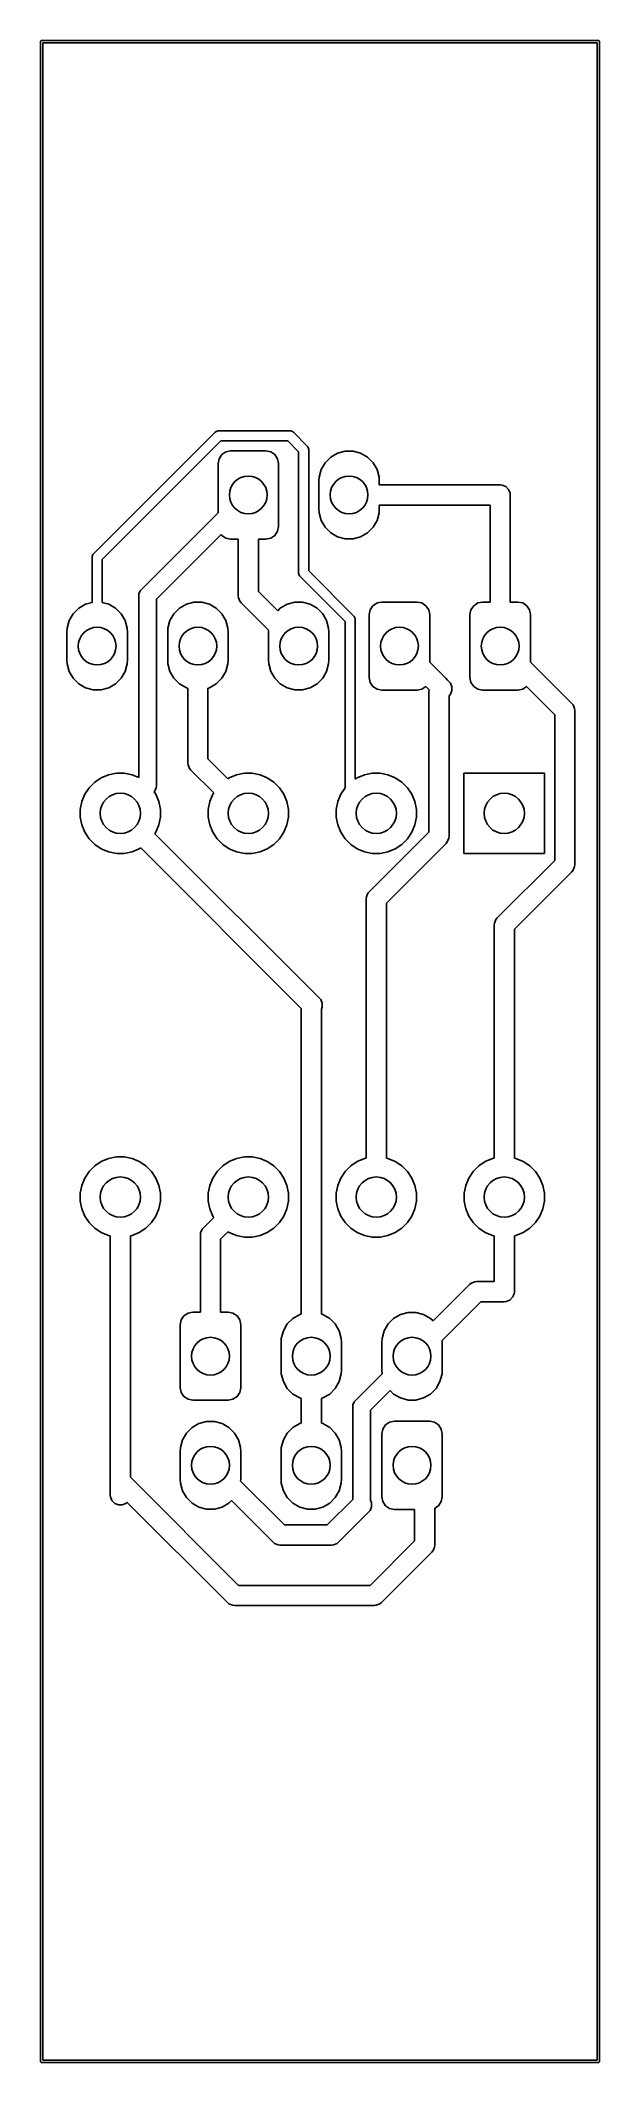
# Model space of a CAD drawing. Extents: x 145.4 to 156.5, y -80.6 to -40.5.
import ezdxf

# ---------------------------------------------------------------- set-up
doc = ezdxf.new("R2010")
doc.units = 0
doc.layers.add('BLACK', color=7, linetype='CONTINUOUS')

msp = doc.modelspace()

# ---------------------------------------------------------------- linework, layer by layer
at = {"layer": 'BLACK', "linetype": 'CONTINUOUS'}
for p, q in [((145.375, -40.5), (145.376903, -40.490433)), ((145.375, -80.6), (145.375, -40.5)), ((145.376903, -40.490433), (145.390433, -40.476903)), ((145.390433, -40.476903), (145.4, -40.475)), ((145.4, -40.475), (156.446071, -40.475)), ((145.425, -40.525), (145.425, -80.575)), ((156.421071, -40.525), (145.425, -40.525)), ((156.421071, -80.575), (156.421071, -40.525)), ((156.446071, -40.475), (156.455638, -40.476903)), ((156.455638, -40.476903), (156.469168, -40.490433)), ((156.469168, -40.490433), (156.471071, -40.5)), ((156.471071, -40.5), (156.471071, -80.6)), ((146.429289, -50.668129), (148.844129, -48.25329)), ((148.956261, -48.424), (146.6, -50.780261)), ((148.844129, -48.25329), (148.859282, -48.240853)), ((148.859282, -48.240853), (148.86984, -48.236479)), ((148.86984, -48.236479), (148.895331, -48.225921)), ((148.895331, -48.225921), (148.91484, -48.224)), ((148.91484, -48.224), (150.324, -48.224)), ((150.282578, -48.424), (148.956261, -48.424)), ((150.499, -48.640421), (150.282578, -48.424)), ((150.324, -48.224), (150.343509, -48.225921)), ((150.343509, -48.225921), (150.379557, -48.240853)), ((150.379557, -48.240853), (150.394711, -48.253289)), ((150.394711, -48.253289), (150.669711, -48.52829)), ((150.669711, -48.52829), (150.682147, -48.543443)), ((150.682147, -48.543443), (150.697079, -48.579491)), ((150.697079, -48.579491), (150.699, -48.599)), ((148.9, -48.875), (148.91903, -48.779329)), ((148.9, -49.852512), (148.9, -48.875)), ((148.91903, -48.779329), (148.973223, -48.698223)), ((148.973223, -48.698223), (149.054329, -48.64403)), ((149.054329, -48.64403), (149.15, -48.625)), ((149.15, -48.625), (149.85, -48.625)), ((149.85, -48.625), (149.945671, -48.64403)), ((149.945671, -48.64403), (150.026777, -48.698223)), ((150.026777, -48.698223), (150.08097, -48.779329)), ((150.08097, -48.779329), (150.1, -48.875)), ((150.1, -48.875), (150.1, -50.125)), ((150.499, -51.049794), (150.499, -48.640421)), ((150.699, -48.599), (150.699, -51.008372)), ((150.945672, -48.99539), (151.023988, -48.859743)), ((151.023988, -48.859743), (151.134743, -48.748988)), ((151.134743, -48.748988), (151.27039, -48.670672)), ((151.27039, -48.670672), (151.421684, -48.630133)), ((151.421684, -48.630133), (151.578316, -48.630133)), ((151.578316, -48.630133), (151.72961, -48.670672)), ((151.72961, -48.670672), (151.865257, -48.748988)), ((151.865257, -48.748988), (151.976012, -48.859743)), ((151.976012, -48.859743), (152.054328, -48.99539)), ((150.9, -49.225), (150.905133, -49.146684)), ((150.9, -49.775), (150.9, -49.225)), ((150.905133, -49.146684), (150.945672, -48.99539)), ((152.054328, -48.99539), (152.094867, -49.146684)), ((152.094867, -49.146684), (152.1, -49.225)), ((152.1, -49.225), (152.1, -49.3)), ((152.1, -49.3), (154.5, -49.3)), ((154.5, -49.3), (154.539018, -49.303843)), ((154.539018, -49.303843), (154.611114, -49.333706)), ((154.611114, -49.333706), (154.666294, -49.388886)), ((150.905133, -49.853316), (150.9, -49.775)), ((152.1, -49.775), (152.094867, -49.853316)), ((154.3, -49.7), (152.1, -49.7)), ((152.1, -49.7), (152.1, -49.775)), ((154.3, -51.625), (154.3, -49.7)), ((154.666294, -49.388886), (154.696157, -49.460982)), ((154.696157, -49.460982), (154.7, -49.5)), ((154.7, -49.5), (154.7, -51.625)), ((147.378453, -51.374059), (148.9, -49.852512)), ((150.1, -50.125), (150.08097, -50.220671)), ((150.945672, -50.00461), (150.905133, -49.853316)), ((151.023988, -50.140257), (150.945672, -50.00461)), ((151.134743, -50.251012), (151.023988, -50.140257)), ((151.976012, -50.140257), (151.865257, -50.251012)), ((152.054328, -50.00461), (151.976012, -50.140257)), ((152.094867, -49.853316), (152.054328, -50.00461)), ((148.962203, -50.285284), (147.677197, -51.570291)), ((148.973223, -50.301777), (148.962203, -50.285284)), ((149.054329, -50.35597), (148.973223, -50.301777)), ((149.15, -50.375), (149.054329, -50.35597)), ((149.3, -50.375), (149.15, -50.375)), ((149.3, -51.5), (149.3, -50.375)), ((149.85, -50.375), (149.7, -50.375)), ((149.7, -50.375), (149.7, -51.417157)), ((149.945671, -50.35597), (149.85, -50.375)), ((150.026777, -50.301777), (149.945671, -50.35597)), ((150.08097, -50.220671), (150.026777, -50.301777)), ((151.27039, -50.329328), (151.134743, -50.251012)), ((151.421684, -50.369867), (151.27039, -50.329328)), ((151.578316, -50.369867), (151.421684, -50.369867)), ((151.72961, -50.329328), (151.578316, -50.369867)), ((151.865257, -50.251012), (151.72961, -50.329328)), ((146.4, -50.73884), (146.401921, -50.719331)), ((146.4, -51.635943), (146.4, -50.73884)), ((146.401921, -50.719331), (146.416853, -50.683283)), ((146.416853, -50.683283), (146.429289, -50.668129)), ((146.6, -50.780261), (146.6, -51.635943)), ((147.356694, -51.400573), (147.378453, -51.374059)), ((150.500921, -51.069303), (150.499, -51.049794)), ((150.515853, -51.105351), (150.500921, -51.069303)), ((150.528289, -51.120505), (150.515853, -51.105351)), ((151.419975, -52.01219), (150.528289, -51.120505)), ((150.699, -51.008372), (151.590685, -51.900058)), ((146.023988, -51.859743), (146.134743, -51.748988)), ((146.134743, -51.748988), (146.27039, -51.670672)), ((146.27039, -51.670672), (146.4, -51.635943)), ((146.6, -51.635943), (146.72961, -51.670672)), ((146.72961, -51.670672), (146.865257, -51.748988)), ((146.865257, -51.748988), (146.976012, -51.859743)), ((147.327197, -51.497803), (147.33056, -51.463662)), ((147.327197, -55.110854), (147.327197, -51.497803)), ((147.33056, -51.463662), (147.35669, -51.400578)), ((147.35669, -51.400578), (147.356694, -51.400573)), ((147.677197, -51.570291), (147.677197, -55.278303)), ((148.023988, -51.859743), (148.134743, -51.748988)), ((148.134743, -51.748988), (148.27039, -51.670672)), ((148.27039, -51.670672), (148.421684, -51.630133)), ((148.421684, -51.630133), (148.578316, -51.630133)), ((148.578316, -51.630133), (148.72961, -51.670672)), ((148.72961, -51.670672), (148.865257, -51.748988)), ((148.865257, -51.748988), (148.976012, -51.859743)), ((149.303843, -51.539018), (149.3, -51.5)), ((149.333706, -51.611114), (149.303843, -51.539018)), ((149.358579, -51.641421), (149.333706, -51.611114)), ((149.902593, -52.185435), (149.358579, -51.641421)), ((149.7, -51.417157), (150.083286, -51.800444)), ((150.083286, -51.800444), (150.134743, -51.748988)), ((150.134743, -51.748988), (150.27039, -51.670672)), ((150.27039, -51.670672), (150.421684, -51.630133)), ((150.421684, -51.630133), (150.578316, -51.630133)), ((150.578316, -51.630133), (150.72961, -51.670672)), ((150.72961, -51.670672), (150.865257, -51.748988)), ((150.865257, -51.748988), (150.976012, -51.859743)), ((151.9, -51.875), (151.91903, -51.779329)), ((151.91903, -51.779329), (151.973223, -51.698223)), ((151.973223, -51.698223), (152.054329, -51.64403)), ((152.054329, -51.64403), (152.15, -51.625)), ((152.15, -51.625), (152.85, -51.625)), ((152.85, -51.625), (152.945671, -51.64403)), ((152.945671, -51.64403), (153.026777, -51.698223)), ((153.026777, -51.698223), (153.08097, -51.779329)), ((153.08097, -51.779329), (153.1, -51.875)), ((153.9, -51.875), (153.91903, -51.779329)), ((153.91903, -51.779329), (153.973223, -51.698223)), ((153.973223, -51.698223), (154.054329, -51.64403)), ((154.054329, -51.64403), (154.15, -51.625)), ((154.15, -51.625), (154.3, -51.625)), ((154.7, -51.625), (154.85, -51.625)), ((154.85, -51.625), (154.945671, -51.64403)), ((154.945671, -51.64403), (155.026777, -51.698223)), ((155.026777, -51.698223), (155.08097, -51.779329)), ((155.08097, -51.779329), (155.1, -51.875)), ((145.9, -52.225), (145.905133, -52.146684)), ((145.905133, -52.146684), (145.945672, -51.99539)), ((145.945672, -51.99539), (146.023988, -51.859743)), ((146.976012, -51.859743), (147.054328, -51.99539)), ((147.054328, -51.99539), (147.094867, -52.146684)), ((147.094867, -52.146684), (147.1, -52.225)), ((147.9, -52.225), (147.905133, -52.146684)), ((147.905133, -52.146684), (147.945672, -51.99539)), ((147.945672, -51.99539), (148.023988, -51.859743)), ((148.976012, -51.859743), (149.054328, -51.99539)), ((149.054328, -51.99539), (149.094867, -52.146684)), ((149.094867, -52.146684), (149.1, -52.225)), ((149.9, -52.225), (149.902593, -52.185435)), ((150.976012, -51.859743), (151.054328, -51.99539)), ((151.054328, -51.99539), (151.094867, -52.146684)), ((151.094867, -52.146684), (151.1, -52.225)), ((151.419975, -55.300475), (151.419975, -52.01219)), ((151.590685, -51.900058), (151.603122, -51.915211)), ((151.603122, -51.915211), (151.603122, -51.915212)), ((151.603122, -51.915212), (151.618054, -51.95126)), ((151.618054, -51.95126), (151.619975, -51.970769)), ((151.619975, -51.970769), (151.619975, -55.143633)), ((151.9, -53.125), (151.9, -51.875)), ((153.1, -51.875), (153.1, -52.817158)), ((153.9, -53.125), (153.9, -51.875)), ((155.1, -51.875), (155.1, -52.817157)), ((145.9, -52.775), (145.9, -52.225)), ((147.1, -52.225), (147.1, -52.775)), ((147.9, -52.775), (147.9, -52.225)), ((149.1, -52.225), (149.1, -52.775)), ((149.9, -52.775), (149.9, -52.225)), ((151.1, -52.225), (151.1, -52.775)), ((145.905133, -52.853316), (145.9, -52.775)), ((145.945672, -53.00461), (145.905133, -52.853316)), ((147.094867, -52.853316), (147.054328, -53.00461)), ((147.1, -52.775), (147.094867, -52.853316)), ((147.905133, -52.853316), (147.9, -52.775)), ((147.945672, -53.00461), (147.905133, -52.853316)), ((149.094867, -52.853316), (149.054328, -53.00461)), ((149.1, -52.775), (149.094867, -52.853316)), ((149.905133, -52.853316), (149.9, -52.775)), ((149.945672, -53.00461), (149.905133, -52.853316)), ((151.094867, -52.853316), (151.054328, -53.00461)), ((151.1, -52.775), (151.094867, -52.853316)), ((153.1, -52.817158), (153.424937, -53.142095)), ((155.1, -52.817157), (155.922422, -53.639579)), ((146.023988, -53.140257), (145.945672, -53.00461)), ((146.134743, -53.251012), (146.023988, -53.140257)), ((146.27039, -53.329328), (146.134743, -53.251012)), ((146.421684, -53.369867), (146.27039, -53.329328)), ((146.578316, -53.369867), (146.421684, -53.369867)), ((146.72961, -53.329328), (146.578316, -53.369867)), ((146.865257, -53.251012), (146.72961, -53.329328)), ((146.976012, -53.140257), (146.865257, -53.251012)), ((147.054328, -53.00461), (146.976012, -53.140257)), ((148.023988, -53.140257), (147.945672, -53.00461)), ((148.134743, -53.251012), (148.023988, -53.140257)), ((148.27039, -53.329328), (148.134743, -53.251012)), ((148.3, -53.337261), (148.27039, -53.329328)), ((148.3, -54.8205), (148.3, -53.337261)), ((148.72961, -53.329328), (148.7, -53.337261)), ((148.7, -53.337261), (148.7, -54.737657)), ((148.865257, -53.251012), (148.72961, -53.329328)), ((148.976012, -53.140257), (148.865257, -53.251012)), ((149.054328, -53.00461), (148.976012, -53.140257)), ((150.023988, -53.140257), (149.945672, -53.00461)), ((150.134743, -53.251012), (150.023988, -53.140257)), ((150.27039, -53.329328), (150.134743, -53.251012)), ((150.421684, -53.369867), (150.27039, -53.329328)), ((150.578316, -53.369867), (150.421684, -53.369867)), ((150.72961, -53.329328), (150.578316, -53.369867)), ((150.865257, -53.251012), (150.72961, -53.329328)), ((150.976012, -53.140257), (150.865257, -53.251012)), ((151.054328, -53.00461), (150.976012, -53.140257)), ((151.91903, -53.220671), (151.9, -53.125)), ((151.973223, -53.301777), (151.91903, -53.220671)), ((152.054329, -53.35597), (151.973223, -53.301777)), ((152.15, -53.375), (152.054329, -53.35597)), ((152.85, -53.375), (152.15, -53.375)), ((152.945671, -53.35597), (152.85, -53.375)), ((153.022076, -53.304918), (152.945671, -53.35597)), ((153.08717, -53.370012), (153.022076, -53.304918)), ((153.083516, -53.407112), (153.08717, -53.370012)), ((153.424937, -53.142095), (153.44981, -53.172402)), ((153.44981, -53.172402), (153.451748, -53.177081)), ((153.451748, -53.177081), (153.456428, -53.17902)), ((153.456428, -53.17902), (153.511608, -53.2342)), ((153.511608, -53.2342), (153.541471, -53.306296)), ((153.541471, -53.384332), (153.511608, -53.456428)), ((153.541471, -53.306296), (153.541471, -53.384332)), ((153.91903, -53.220671), (153.9, -53.125)), ((153.973223, -53.301777), (153.91903, -53.220671)), ((154.054329, -53.35597), (153.973223, -53.301777)), ((154.15, -53.375), (154.054329, -53.35597)), ((154.85, -53.375), (154.15, -53.375)), ((154.945671, -53.35597), (154.85, -53.375)), ((155.022075, -53.304918), (154.945671, -53.35597)), ((155.581, -53.863842), (155.022075, -53.304918)), ((153.083516, -56.192613), (153.083516, -53.407112)), ((153.486736, -53.486735), (153.483516, -53.489954)), ((153.483516, -53.489954), (153.483516, -56.275455)), ((153.511608, -53.456428), (153.486736, -53.486735)), ((155.922422, -53.639579), (155.947294, -53.669886)), ((155.947294, -53.669886), (155.977157, -53.741982)), ((155.977157, -53.741982), (155.981, -53.781)), ((155.981, -53.781), (155.981, -56.8385)), ((155.581, -56.755657), (155.581, -53.863842)), ((148.303843, -54.859518), (148.3, -54.8205)), ((148.333706, -54.931614), (148.303843, -54.859518)), ((148.358579, -54.961921), (148.333706, -54.931614)), ((148.812718, -55.416061), (148.358579, -54.961921)), ((148.7, -54.737657), (149.095561, -55.133218)), ((146.254463, -55.443383), (146.341592, -55.312985)), ((146.341592, -55.312985), (146.452485, -55.202092)), ((146.452485, -55.202092), (146.582883, -55.114963)), ((146.582883, -55.114963), (146.727772, -55.054948)), ((146.727772, -55.054948), (146.881586, -55.024352)), ((146.881586, -55.024352), (147.038414, -55.024352)), ((147.038414, -55.024352), (147.192228, -55.054948)), ((147.192228, -55.054948), (147.327197, -55.110854)), ((147.647704, -55.375528), (147.632542, -55.394002)), ((147.632542, -55.394002), (147.665537, -55.443383)), ((147.673834, -55.312444), (147.647704, -55.375528)), ((147.677197, -55.278303), (147.673834, -55.312444)), ((149.095561, -55.133218), (149.122883, -55.114963)), ((149.122883, -55.114963), (149.267772, -55.054948)), ((149.267772, -55.054948), (149.421586, -55.024352)), ((149.421586, -55.024352), (149.578414, -55.024352)), ((149.578414, -55.024352), (149.732228, -55.054948)), ((149.732228, -55.054948), (149.877117, -55.114963)), ((149.877117, -55.114963), (150.007515, -55.202092)), ((150.007515, -55.202092), (150.118408, -55.312985)), ((150.118408, -55.312985), (150.205537, -55.443383)), ((151.334463, -55.443383), (151.421256, -55.313487)), ((151.421256, -55.313487), (151.419975, -55.300475)), ((151.619975, -55.143633), (151.662883, -55.114963)), ((151.662883, -55.114963), (151.807772, -55.054948)), ((151.807772, -55.054948), (151.961586, -55.024352)), ((151.961586, -55.024352), (152.118414, -55.024352)), ((152.118414, -55.024352), (152.272228, -55.054948)), ((152.272228, -55.054948), (152.417117, -55.114963)), ((152.417117, -55.114963), (152.547515, -55.202092)), ((152.547515, -55.202092), (152.658408, -55.312985)), ((152.658408, -55.312985), (152.745537, -55.443383)), ((153.78, -56.6205), (153.78, -55.0205)), ((153.78, -55.0205), (155.38, -55.0205)), ((155.38, -55.0205), (155.38, -56.6205)), ((146.163852, -55.742086), (146.194448, -55.588272)), ((146.163852, -55.898914), (146.163852, -55.742086)), ((146.194448, -55.588272), (146.254463, -55.443383)), ((147.665537, -55.443383), (147.725552, -55.588272)), ((147.725552, -55.588272), (147.756148, -55.742086)), ((147.756148, -55.742086), (147.756148, -55.898914)), ((148.703852, -55.742086), (148.734448, -55.588272)), ((148.703852, -55.898914), (148.703852, -55.742086)), ((148.734448, -55.588272), (148.794463, -55.443383)), ((148.794463, -55.443383), (148.812718, -55.416061)), ((150.205537, -55.443383), (150.265552, -55.588272)), ((150.265552, -55.588272), (150.296148, -55.742086)), ((150.296148, -55.742086), (150.296148, -55.898914)), ((151.243852, -55.742086), (151.274448, -55.588272)), ((151.243852, -55.898914), (151.243852, -55.742086)), ((151.274448, -55.588272), (151.334463, -55.443383)), ((152.745537, -55.443383), (152.805552, -55.588272)), ((152.805552, -55.588272), (152.836148, -55.742086)), ((152.836148, -55.742086), (152.836148, -55.898914)), ((146.194448, -56.052728), (146.163852, -55.898914)), ((146.254463, -56.197617), (146.194448, -56.052728)), ((146.341592, -56.328015), (146.254463, -56.197617)), ((147.665537, -56.197617), (147.647281, -56.224938)), ((147.725552, -56.052728), (147.665537, -56.197617)), ((147.756148, -55.898914), (147.725552, -56.052728)), ((148.734448, -56.052728), (148.703852, -55.898914)), ((148.794463, -56.197617), (148.734448, -56.052728)), ((148.881592, -56.328015), (148.794463, -56.197617)), ((150.205537, -56.197617), (150.118408, -56.328015)), ((150.265552, -56.052728), (150.205537, -56.197617)), ((150.296148, -55.898914), (150.265552, -56.052728)), ((151.274448, -56.052728), (151.243852, -55.898914)), ((151.334463, -56.197617), (151.274448, -56.052728)), ((151.421592, -56.328015), (151.334463, -56.197617)), ((151.898579, -57.37755), (153.083516, -56.192613)), ((152.745537, -56.197617), (152.658408, -56.328015)), ((152.805552, -56.052728), (152.745537, -56.197617)), ((152.836148, -55.898914), (152.805552, -56.052728)), ((146.452485, -56.438908), (146.341592, -56.328015)), ((146.582883, -56.526037), (146.452485, -56.438908)), ((146.727772, -56.586052), (146.582883, -56.526037)), ((146.881586, -56.616648), (146.727772, -56.586052)), ((147.192228, -56.586052), (147.038414, -56.616648)), ((147.337117, -56.526037), (147.192228, -56.586052)), ((147.364438, -56.507781), (147.337117, -56.526037)), ((150.55, -59.693342), (147.364438, -56.507781)), ((147.647281, -56.224938), (150.911422, -59.489079)), ((148.992485, -56.438908), (148.881592, -56.328015)), ((149.122883, -56.526037), (148.992485, -56.438908)), ((149.267772, -56.586052), (149.122883, -56.526037)), ((149.421586, -56.616648), (149.267772, -56.586052)), ((149.732228, -56.586052), (149.578414, -56.616648)), ((149.877117, -56.526037), (149.732228, -56.586052)), ((150.007515, -56.438908), (149.877117, -56.526037)), ((150.118408, -56.328015), (150.007515, -56.438908)), ((151.532485, -56.438908), (151.421592, -56.328015)), ((151.662883, -56.526037), (151.532485, -56.438908)), ((151.807772, -56.586052), (151.662883, -56.526037)), ((151.961586, -56.616648), (151.807772, -56.586052)), ((152.272228, -56.586052), (152.118414, -56.616648)), ((153.424937, -56.416876), (152.24, -57.601813)), ((152.417117, -56.526037), (152.272228, -56.586052)), ((152.547515, -56.438908), (152.417117, -56.526037)), ((152.658408, -56.328015), (152.547515, -56.438908)), ((153.44981, -56.386569), (153.424937, -56.416876)), ((153.479673, -56.314473), (153.44981, -56.386569)), ((153.483516, -56.275455), (153.479673, -56.314473)), ((147.038414, -56.616648), (146.881586, -56.616648)), ((149.578414, -56.616648), (149.421586, -56.616648)), ((152.118414, -56.616648), (151.961586, -56.616648)), ((155.38, -56.6205), (153.78, -56.6205)), ((154.438579, -57.898079), (155.581, -56.755657)), ((155.922421, -56.979922), (154.78, -58.122342)), ((155.947288, -56.949619), (155.922421, -56.979922)), ((155.947294, -56.949614), (155.947288, -56.949619)), ((155.977157, -56.877518), (155.947294, -56.949614)), ((155.981, -56.8385), (155.977157, -56.877518)), ((151.843843, -57.479953), (151.873706, -57.407857)), ((151.873706, -57.407857), (151.898579, -57.37755)), ((151.84, -57.518971), (151.843843, -57.479953)), ((151.84, -62.668537), (151.84, -57.518971)), ((152.24, -57.601813), (152.24, -62.668537)), ((154.38, -58.0395), (154.383843, -58.000482)), ((154.38, -62.668537), (154.38, -58.0395)), ((154.383843, -58.000482), (154.413706, -57.928386)), ((154.413706, -57.928386), (154.438579, -57.898079)), ((154.78, -58.122342), (154.78, -62.668537)), ((150.55, -65.762738), (150.55, -59.693342)), ((150.911422, -59.489079), (150.936294, -59.519386)), ((150.936294, -59.519386), (150.966157, -59.591482)), ((150.966157, -59.669518), (150.95, -59.708524)), ((150.95, -59.708524), (150.95, -65.762738)), ((150.966157, -59.591482), (150.966157, -59.669518)), ((146.254463, -63.063383), (146.341592, -62.932985)), ((146.341592, -62.932985), (146.452485, -62.822092)), ((146.452485, -62.822092), (146.582883, -62.734963)), ((146.582883, -62.734963), (146.727772, -62.674948)), ((146.727772, -62.674948), (146.881586, -62.644352)), ((146.881586, -62.644352), (147.038414, -62.644352)), ((147.038414, -62.644352), (147.192228, -62.674948)), ((147.192228, -62.674948), (147.337117, -62.734963)), ((147.337117, -62.734963), (147.467515, -62.822092)), ((147.467515, -62.822092), (147.578408, -62.932985)), ((147.578408, -62.932985), (147.665537, -63.063383)), ((148.794463, -63.063383), (148.881592, -62.932985)), ((148.881592, -62.932985), (148.992485, -62.822092)), ((148.992485, -62.822092), (149.122883, -62.734963)), ((149.122883, -62.734963), (149.267772, -62.674948)), ((149.267772, -62.674948), (149.421586, -62.644352)), ((149.421586, -62.644352), (149.578414, -62.644352)), ((149.578414, -62.644352), (149.732228, -62.674948)), ((149.732228, -62.674948), (149.877117, -62.734963)), ((149.877117, -62.734963), (150.007515, -62.822092)), ((150.007515, -62.822092), (150.118408, -62.932985)), ((150.118408, -62.932985), (150.205537, -63.063383)), ((151.334463, -63.063383), (151.421592, -62.932985)), ((151.421592, -62.932985), (151.532485, -62.822092)), ((151.532485, -62.822092), (151.662883, -62.734963)), ((151.662883, -62.734963), (151.807772, -62.674948)), ((151.807772, -62.674948), (151.84, -62.668537)), ((152.24, -62.668537), (152.272228, -62.674948)), ((152.272228, -62.674948), (152.417117, -62.734963)), ((152.417117, -62.734963), (152.547515, -62.822092)), ((152.547515, -62.822092), (152.658408, -62.932985)), ((152.658408, -62.932985), (152.745537, -63.063383)), ((153.874463, -63.063383), (153.961592, -62.932985)), ((153.961592, -62.932985), (154.072485, -62.822092)), ((154.072485, -62.822092), (154.202883, -62.734963)), ((154.202883, -62.734963), (154.347772, -62.674948)), ((154.347772, -62.674948), (154.38, -62.668537)), ((154.78, -62.668537), (154.812228, -62.674948)), ((154.812228, -62.674948), (154.957117, -62.734963)), ((154.957117, -62.734963), (155.087515, -62.822092)), ((155.087515, -62.822092), (155.198408, -62.932985)), ((155.198408, -62.932985), (155.285537, -63.063383)), ((146.163852, -63.362086), (146.194448, -63.208272)), ((146.163852, -63.518914), (146.163852, -63.362086)), ((146.194448, -63.208272), (146.254463, -63.063383)), ((147.665537, -63.063383), (147.725552, -63.208272)), ((147.725552, -63.208272), (147.756148, -63.362086)), ((147.756148, -63.362086), (147.756148, -63.518914)), ((148.703852, -63.362086), (148.734448, -63.208272)), ((148.703852, -63.518914), (148.703852, -63.362086)), ((148.734448, -63.208272), (148.794463, -63.063383)), ((150.205537, -63.063383), (150.265552, -63.208272)), ((150.265552, -63.208272), (150.296148, -63.362086)), ((150.296148, -63.362086), (150.296148, -63.518914)), ((151.243852, -63.362086), (151.274448, -63.208272)), ((151.243852, -63.518914), (151.243852, -63.362086)), ((151.274448, -63.208272), (151.334463, -63.063383)), ((152.745537, -63.063383), (152.805552, -63.208272)), ((152.805552, -63.208272), (152.836148, -63.362086)), ((152.836148, -63.362086), (152.836148, -63.518914)), ((153.783852, -63.362086), (153.814448, -63.208272)), ((153.783852, -63.518914), (153.783852, -63.362086)), ((153.814448, -63.208272), (153.874463, -63.063383)), ((155.285537, -63.063383), (155.345552, -63.208272)), ((155.345552, -63.208272), (155.376148, -63.362086)), ((155.376148, -63.362086), (155.376148, -63.518914)), ((146.194448, -63.672728), (146.163852, -63.518914)), ((146.254463, -63.817617), (146.194448, -63.672728)), ((146.341592, -63.948015), (146.254463, -63.817617)), ((147.665537, -63.817617), (147.578408, -63.948015)), ((147.725552, -63.672728), (147.665537, -63.817617)), ((147.756148, -63.518914), (147.725552, -63.672728)), ((148.734448, -63.672728), (148.703852, -63.518914)), ((148.794463, -63.817617), (148.734448, -63.672728)), ((148.812718, -63.844939), (148.794463, -63.817617)), ((150.205537, -63.817617), (150.118408, -63.948015)), ((150.265552, -63.672728), (150.205537, -63.817617)), ((150.296148, -63.518914), (150.265552, -63.672728)), ((151.274448, -63.672728), (151.243852, -63.518914)), ((151.334463, -63.817617), (151.274448, -63.672728)), ((151.421592, -63.948015), (151.334463, -63.817617)), ((152.745537, -63.817617), (152.658408, -63.948015)), ((152.805552, -63.672728), (152.745537, -63.817617)), ((152.836148, -63.518914), (152.805552, -63.672728)), ((153.814448, -63.672728), (153.783852, -63.518914)), ((153.874463, -63.817617), (153.814448, -63.672728)), ((153.961592, -63.948015), (153.874463, -63.817617)), ((155.285537, -63.817617), (155.198408, -63.948015)), ((155.345552, -63.672728), (155.285537, -63.817617)), ((155.376148, -63.518914), (155.345552, -63.672728)), ((146.452485, -64.058908), (146.341592, -63.948015)), ((146.582883, -64.146037), (146.452485, -64.058908)), ((146.727772, -64.206052), (146.582883, -64.146037)), ((146.76, -64.212462), (146.727772, -64.206052)), ((146.76, -69.355103), (146.76, -64.212462)), ((147.192228, -64.206052), (147.16, -64.212462)), ((147.16, -64.212462), (147.16, -69.001761)), ((147.337117, -64.146037), (147.192228, -64.206052)), ((147.467515, -64.058908), (147.337117, -64.146037)), ((147.578408, -63.948015), (147.467515, -64.058908)), ((148.55, -64.1905), (148.553843, -64.151482)), ((148.55, -65.725), (148.55, -64.1905)), ((148.553843, -64.151482), (148.583706, -64.079386)), ((148.583706, -64.079386), (148.608579, -64.049079)), ((148.608579, -64.049079), (148.812718, -63.844939)), ((149.09556, -64.127781), (148.95, -64.273342)), ((149.122883, -64.146037), (149.09556, -64.127781)), ((149.267772, -64.206052), (149.122883, -64.146037)), ((149.421586, -64.236648), (149.267772, -64.206052)), ((149.578414, -64.236648), (149.421586, -64.236648)), ((149.732228, -64.206052), (149.578414, -64.236648)), ((149.877117, -64.146037), (149.732228, -64.206052)), ((150.007515, -64.058908), (149.877117, -64.146037)), ((150.118408, -63.948015), (150.007515, -64.058908)), ((151.532485, -64.058908), (151.421592, -63.948015)), ((151.662883, -64.146037), (151.532485, -64.058908)), ((151.807772, -64.206052), (151.662883, -64.146037)), ((151.961586, -64.236648), (151.807772, -64.206052)), ((152.118414, -64.236648), (151.961586, -64.236648)), ((152.272228, -64.206052), (152.118414, -64.236648)), ((152.417117, -64.146037), (152.272228, -64.206052)), ((152.547515, -64.058908), (152.417117, -64.146037)), ((152.658408, -63.948015), (152.547515, -64.058908)), ((154.072485, -64.058908), (153.961592, -63.948015)), ((154.202883, -64.146037), (154.072485, -64.058908)), ((154.347772, -64.206052), (154.202883, -64.146037)), ((154.38, -64.212462), (154.347772, -64.206052)), ((154.38, -65.12), (154.38, -64.212462)), ((154.812228, -64.206052), (154.78, -64.212462)), ((154.78, -64.212462), (154.78, -65.32)), ((154.957117, -64.146037), (154.812228, -64.206052)), ((155.087515, -64.058908), (154.957117, -64.146037)), ((155.198408, -63.948015), (155.087515, -64.058908)), ((148.95, -64.273342), (148.95, -65.725)), ((153.166713, -65.900444), (153.888578, -65.178579)), ((153.888578, -65.178579), (153.918886, -65.153706)), ((153.918886, -65.153706), (153.990982, -65.123843)), ((153.990982, -65.123843), (154.03, -65.12)), ((154.03, -65.12), (154.38, -65.12)), ((154.746294, -65.431114), (154.691114, -65.486294)), ((154.776157, -65.359018), (154.746294, -65.431114)), ((154.78, -65.32), (154.776157, -65.359018)), ((148.16903, -65.879329), (148.223223, -65.798223)), ((148.223223, -65.798223), (148.304329, -65.74403)), ((148.304329, -65.74403), (148.4, -65.725)), ((148.4, -65.725), (148.55, -65.725)), ((148.95, -65.725), (149.1, -65.725)), ((149.1, -65.725), (149.195671, -65.74403)), ((149.195671, -65.74403), (149.276777, -65.798223)), ((149.276777, -65.798223), (149.33097, -65.879329)), ((150.384743, -65.848988), (150.52039, -65.770672)), ((150.52039, -65.770672), (150.55, -65.762738)), ((150.95, -65.762738), (150.97961, -65.770672)), ((150.97961, -65.770672), (151.115257, -65.848988)), ((152.384743, -65.848988), (152.52039, -65.770672)), ((152.52039, -65.770672), (152.671684, -65.730133)), ((152.671684, -65.730133), (152.828316, -65.730133)), ((152.828316, -65.730133), (152.97961, -65.770672)), ((152.97961, -65.770672), (153.115257, -65.848988)), ((154.112843, -65.52), (153.347406, -66.285435)), ((154.58, -65.52), (154.112843, -65.52)), ((154.619018, -65.516157), (154.58, -65.52)), ((154.691114, -65.486294), (154.619018, -65.516157)), ((148.15, -65.975), (148.16903, -65.879329)), ((148.15, -67.225), (148.15, -65.975)), ((149.33097, -65.879329), (149.35, -65.975)), ((149.35, -65.975), (149.35, -67.225)), ((150.15, -66.325), (150.155133, -66.246684)), ((150.155133, -66.246684), (150.195672, -66.09539)), ((150.195672, -66.09539), (150.273988, -65.959743)), ((150.273988, -65.959743), (150.384743, -65.848988)), ((151.115257, -65.848988), (151.226012, -65.959743)), ((151.226012, -65.959743), (151.304328, -66.09539)), ((151.304328, -66.09539), (151.344867, -66.246684)), ((151.344867, -66.246684), (151.35, -66.325)), ((152.15, -66.325), (152.155133, -66.246684)), ((152.155133, -66.246684), (152.195672, -66.09539)), ((152.195672, -66.09539), (152.273988, -65.959743)), ((152.273988, -65.959743), (152.384743, -65.848988)), ((153.115257, -65.848988), (153.166713, -65.900444)), ((150.15, -66.875), (150.15, -66.325)), ((151.35, -66.325), (151.35, -66.875)), ((152.15, -66.875), (152.15, -66.325)), ((153.347406, -66.285435), (153.35, -66.325)), ((153.35, -66.325), (153.35, -66.875)), ((150.155133, -66.953316), (150.15, -66.875)), ((150.195672, -67.10461), (150.155133, -66.953316)), ((151.344867, -66.953316), (151.304328, -67.10461)), ((151.35, -66.875), (151.344867, -66.953316)), ((151.625724, -67.476788), (152.154767, -66.947744)), ((152.154767, -66.947744), (152.15, -66.875)), ((153.344867, -66.953316), (153.304328, -67.10461)), ((153.35, -66.875), (153.344867, -66.953316)), ((148.16903, -67.320671), (148.15, -67.225)), ((148.223223, -67.401777), (148.16903, -67.320671)), ((148.304329, -67.45597), (148.223223, -67.401777)), ((149.276777, -67.401777), (149.195671, -67.45597)), ((149.33097, -67.320671), (149.276777, -67.401777)), ((149.35, -67.225), (149.33097, -67.320671)), ((150.273988, -67.240257), (150.195672, -67.10461)), ((150.384743, -67.351012), (150.273988, -67.240257)), ((150.52039, -67.429328), (150.384743, -67.351012)), ((150.55, -67.437261), (150.52039, -67.429328)), ((150.55, -67.929438), (150.55, -67.437261)), ((150.97961, -67.429328), (150.95, -67.437261)), ((150.95, -67.437261), (150.95, -67.929438)), ((151.115257, -67.351012), (150.97961, -67.429328)), ((151.226012, -67.240257), (151.115257, -67.351012)), ((151.304328, -67.10461), (151.226012, -67.240257)), ((152.315609, -67.281878), (151.924468, -67.67302)), ((152.384743, -67.351012), (152.315609, -67.281878)), ((152.52039, -67.429328), (152.384743, -67.351012)), ((152.671684, -67.469867), (152.52039, -67.429328)), ((152.97961, -67.429328), (152.828316, -67.469867)), ((153.115257, -67.351012), (152.97961, -67.429328)), ((153.226012, -67.240257), (153.115257, -67.351012)), ((153.304328, -67.10461), (153.226012, -67.240257)), ((148.4, -67.475), (148.304329, -67.45597)), ((149.1, -67.475), (148.4, -67.475)), ((149.195671, -67.45597), (149.1, -67.475)), ((151.574468, -67.600532), (151.577831, -67.566391)), ((151.574468, -69.442158), (151.574468, -67.600532)), ((151.577831, -67.566391), (151.603961, -67.503307)), ((151.603961, -67.503307), (151.603965, -67.503302)), ((151.603965, -67.503302), (151.625724, -67.476788)), ((151.924468, -67.67302), (151.924468, -69.459904)), ((152.828316, -67.469867), (152.671684, -67.469867)), ((148.195672, -68.26209), (148.273988, -68.126443)), ((148.273988, -68.126443), (148.384743, -68.015688)), ((148.384743, -68.015688), (148.52039, -67.937372)), ((148.52039, -67.937372), (148.671684, -67.896833)), ((148.671684, -67.896833), (148.828316, -67.896833)), ((148.828316, -67.896833), (148.97961, -67.937372)), ((148.97961, -67.937372), (149.115257, -68.015688)), ((149.115257, -68.015688), (149.226012, -68.126443)), ((149.226012, -68.126443), (149.304328, -68.26209)), ((150.195672, -68.26209), (150.273988, -68.126443)), ((150.273988, -68.126443), (150.384743, -68.015688)), ((150.384743, -68.015688), (150.52039, -67.937372)), ((150.52039, -67.937372), (150.55, -67.929438)), ((150.95, -67.929438), (150.97961, -67.937372)), ((150.97961, -67.937372), (151.115257, -68.015688)), ((151.115257, -68.015688), (151.226012, -68.126443)), ((151.226012, -68.126443), (151.304328, -68.26209)), ((152.15, -68.1417), (152.16903, -68.046029)), ((152.15, -69.3917), (152.15, -68.1417)), ((152.16903, -68.046029), (152.223223, -67.964923)), ((152.223223, -67.964923), (152.304329, -67.91073)), ((152.304329, -67.91073), (152.4, -67.8917)), ((152.4, -67.8917), (153.1, -67.8917)), ((153.1, -67.8917), (153.195671, -67.91073)), ((153.195671, -67.91073), (153.276777, -67.964923)), ((153.276777, -67.964923), (153.33097, -68.046029)), ((153.33097, -68.046029), (153.35, -68.1417)), ((153.35, -68.1417), (153.35, -69.3917)), ((148.15, -68.4917), (148.155133, -68.413384)), ((148.15, -69.0417), (148.15, -68.4917)), ((148.155133, -68.413384), (148.195672, -68.26209)), ((149.304328, -68.26209), (149.344867, -68.413384)), ((149.344867, -68.413384), (149.35, -68.4917)), ((149.35, -68.4917), (149.35, -69.0417)), ((150.15, -68.4917), (150.155133, -68.413384)), ((150.15, -69.0417), (150.15, -68.4917)), ((150.155133, -68.413384), (150.195672, -68.26209)), ((151.304328, -68.26209), (151.344867, -68.413384)), ((151.344867, -68.413384), (151.35, -68.4917)), ((151.35, -68.4917), (151.35, -69.0417)), ((147.16, -69.001761), (149.308239, -71.15)), ((148.155133, -69.120016), (148.15, -69.0417)), ((149.35, -69.0417), (149.347406, -69.081264)), ((150.155133, -69.120016), (150.15, -69.0417)), ((151.35, -69.0417), (151.344867, -69.120016)), ((146.763843, -69.394121), (146.76, -69.355103)), ((146.793706, -69.466217), (146.763843, -69.394121)), ((148.195672, -69.27131), (148.155133, -69.120016)), ((148.273988, -69.406957), (148.195672, -69.27131)), ((148.384743, -69.517712), (148.273988, -69.406957)), ((149.347406, -69.081264), (150.216143, -69.95)), ((150.195672, -69.27131), (150.155133, -69.120016)), ((150.273988, -69.406957), (150.195672, -69.27131)), ((150.384743, -69.517712), (150.273988, -69.406957)), ((151.066626, -69.95), (151.574468, -69.442158)), ((151.226012, -69.406957), (151.115257, -69.517712)), ((151.304328, -69.27131), (151.226012, -69.406957)), ((151.344867, -69.120016), (151.304328, -69.27131)), ((152.16903, -69.487371), (152.15, -69.3917)), ((153.35, -69.3917), (153.33097, -69.487371)), ((146.848886, -69.521397), (146.793706, -69.466217)), ((146.920982, -69.55126), (146.848886, -69.521397)), ((146.999018, -69.55126), (146.920982, -69.55126)), ((147.071114, -69.521397), (146.999018, -69.55126)), ((147.092533, -69.499978), (147.071114, -69.521397)), ((149.083976, -71.491421), (147.092533, -69.499978)), ((148.52039, -69.596028), (148.384743, -69.517712)), ((148.671684, -69.636567), (148.52039, -69.596028)), ((148.828316, -69.636567), (148.671684, -69.636567)), ((148.97961, -69.596028), (148.828316, -69.636567)), ((149.115257, -69.517712), (148.97961, -69.596028)), ((149.166713, -69.466255), (149.115257, -69.517712)), ((149.991879, -70.291422), (149.166713, -69.466255)), ((150.52039, -69.596028), (150.384743, -69.517712)), ((150.671684, -69.636567), (150.52039, -69.596028)), ((150.828316, -69.636567), (150.671684, -69.636567)), ((150.97961, -69.596028), (150.828316, -69.636567)), ((151.115257, -69.517712), (150.97961, -69.596028)), ((151.890889, -69.691421), (151.290889, -70.291421)), ((151.915762, -69.661114), (151.890889, -69.691421)), ((151.945625, -69.589018), (151.915762, -69.661114)), ((151.924468, -69.459904), (151.945625, -69.510982)), ((151.945625, -69.510982), (151.945625, -69.589018)), ((152.223223, -69.568477), (152.16903, -69.487371)), ((152.304329, -69.62267), (152.223223, -69.568477)), ((152.4, -69.6417), (152.304329, -69.62267)), ((152.8, -69.6417), (152.4, -69.6417)), ((152.8, -69.87626), (152.8, -69.6417)), ((153.276777, -69.568477), (153.2, -69.619777)), ((153.2, -69.619777), (153.2, -69.87626)), ((153.33097, -69.487371), (153.276777, -69.568477)), ((150.216143, -69.95), (151.066626, -69.95)), ((152.8, -70.267157), (152.8, -69.87626)), ((153.2, -69.87626), (153.2, -70.35)), ((150.022186, -70.316294), (149.991879, -70.291422)), ((150.094282, -70.346157), (150.022186, -70.316294)), ((150.1333, -70.35), (150.094282, -70.346157)), ((151.149468, -70.35), (150.1333, -70.35)), ((151.188486, -70.346157), (151.149468, -70.35)), ((151.260582, -70.316294), (151.188486, -70.346157)), ((151.290889, -70.291421), (151.260582, -70.316294)), ((151.917158, -71.15), (152.8, -70.267157)), ((153.141422, -70.491421), (152.141421, -71.491421)), ((153.166294, -70.461114), (153.141422, -70.491421)), ((153.196157, -70.389018), (153.166294, -70.461114)), ((153.2, -70.35), (153.196157, -70.389018)), ((149.308239, -71.15), (151.917158, -71.15)), ((149.114283, -71.516294), (149.083976, -71.491421)), ((149.186379, -71.546157), (149.114283, -71.516294)), ((149.225397, -71.55), (149.186379, -71.546157)), ((152, -71.55), (149.225397, -71.55)), ((152.039018, -71.546157), (152, -71.55)), ((152.111114, -71.516294), (152.039018, -71.546157)), ((152.141421, -71.491421), (152.111114, -71.516294)), ((145.376903, -80.609567), (145.375, -80.6)), ((145.390433, -80.623097), (145.376903, -80.609567)), ((145.4, -80.625), (145.390433, -80.623097)), ((156.446071, -80.625), (145.4, -80.625)), ((145.425, -80.575), (156.421071, -80.575)), ((156.455638, -80.623097), (156.446071, -80.625)), ((156.469168, -80.609567), (156.455638, -80.623097)), ((156.471071, -80.6), (156.469168, -80.609567))]:
    msp.add_line(p, q, dxfattribs=at)
at = {"layer": 'BLACK'}
for centre, radius in [((149.5, -49.5), 0.375), ((149.5, -49.5), 0.375), ((151.5, -49.5), 0.375), ((151.5, -49.5), 0.375), ((146.5, -52.5), 0.375), ((146.5, -52.5), 0.375), ((148.5, -52.5), 0.375), ((148.5, -52.5), 0.375), ((148.5, -52.5), 0.375), ((148.5, -52.5), 0.375), ((150.5, -52.5), 0.375), ((150.5, -52.5), 0.375), ((150.5, -52.5), 0.375), ((150.5, -52.5), 0.375), ((152.5, -52.5), 0.375), ((152.5, -52.5), 0.375), ((152.5, -52.5), 0.375), ((152.5, -52.5), 0.375), ((154.5, -52.5), 0.375), ((154.5, -52.5), 0.375), ((146.96, -55.8205), 0.4), ((146.96, -55.8205), 0.4), ((149.5, -55.8205), 0.4), ((149.5, -55.8205), 0.4), ((152.04, -55.8205), 0.4), ((152.04, -55.8205), 0.4), ((154.58, -55.8205), 0.4), ((154.58, -55.8205), 0.4), ((146.96, -63.4405), 0.4), ((146.96, -63.4405), 0.4), ((149.5, -63.4405), 0.4), ((149.5, -63.4405), 0.4), ((152.04, -63.4405), 0.4), ((152.04, -63.4405), 0.4), ((154.58, -63.4405), 0.4), ((154.58, -63.4405), 0.4), ((148.75, -66.6), 0.375), ((148.75, -66.6), 0.375), ((150.75, -66.6), 0.375), ((150.75, -66.6), 0.375), ((152.75, -66.6), 0.375), ((152.75, -66.6), 0.375), ((148.75, -68.7667), 0.375), ((148.75, -68.7667), 0.375), ((150.75, -68.7667), 0.375), ((150.75, -68.7667), 0.375), ((152.75, -68.7667), 0.375), ((152.75, -68.7667), 0.375)]:
    msp.add_circle(centre, radius, dxfattribs=at)
at = {"layer": 'WHITE'}
for centre, radius in [((149.5, -49.5), 0.375), ((151.5, -49.5), 0.375), ((146.5, -52.5), 0.375), ((148.5, -52.5), 0.375), ((148.5, -52.5), 0.375), ((150.5, -52.5), 0.375), ((150.5, -52.5), 0.375), ((152.5, -52.5), 0.375), ((152.5, -52.5), 0.375), ((154.5, -52.5), 0.375), ((146.96, -55.8205), 0.4), ((149.5, -55.8205), 0.4), ((152.04, -55.8205), 0.4), ((154.58, -55.8205), 0.4), ((146.96, -63.4405), 0.4), ((149.5, -63.4405), 0.4), ((152.04, -63.4405), 0.4), ((154.58, -63.4405), 0.4), ((148.75, -66.6), 0.375), ((150.75, -66.6), 0.375), ((152.75, -66.6), 0.375), ((148.75, -68.7667), 0.375), ((150.75, -68.7667), 0.375), ((152.75, -68.7667), 0.375)]:
    msp.add_circle(centre, radius, dxfattribs=at)

doc.saveas('drawing.dxf')
